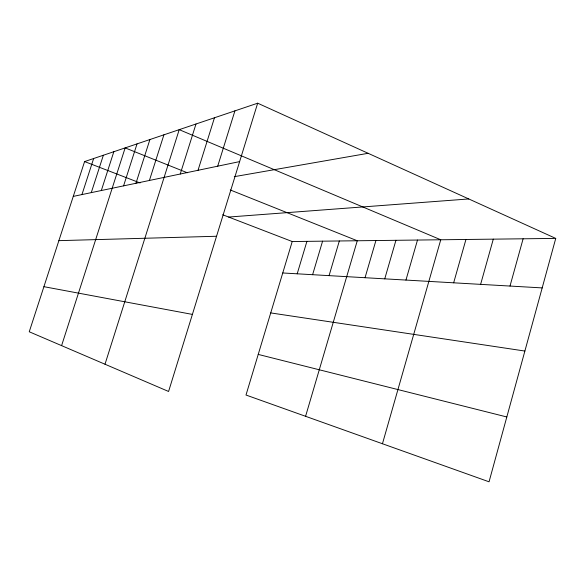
<?xml version="1.0" encoding="UTF-8"?>
<svg xmlns="http://www.w3.org/2000/svg" width="585" height="585" viewBox="0 0 585 585"><rect width="100%" height="100%" fill="white"/><g stroke="black" fill="none" stroke-linecap="round" stroke-linejoin="round"><path stroke-width="0.88" d="M555.75 238.409L489.053 481.806L246 395.029L292.215 241.532L555.75 238.409L257.671 103.194L84.591 161.577L29.25 331.775L168.582 391.475L257.671 103.194M510.003 286.058L523.114 238.797M480.614 284.361L493.294 239.148M453.66 282.811L465.938 239.47M382.451 443.744L440.754 239.77L179.215 129.658L105 364.236M405.953 280.069L417.493 240.047M384.747 278.848L395.935 240.303M365.04 277.714L375.914 240.537M305.582 416.301L357.267 240.757L230.271 189.957M329.07 275.637L339.337 240.969M312.609 274.694L322.591 241.174M297.195 273.809L306.92 241.356M217.708 166.184L234.914 110.872M198.023 170.301L214.468 117.768M180.246 174.016L195.99 124.005M149.409 180.465L163.91 134.821M135.947 183.28L149.899 139.552M61.593 345.633L125.146 147.895L187.31 172.765M123.574 185.869L137.022 143.895M91.275 192.626L103.362 155.244M101.322 190.527L113.834 151.712M81.951 194.578L93.644 158.528M73.271 196.392L239.623 161.599M234.292 176.663L368.126 153.299M228.64 217.05L468.76 198.951M58.88 240.654L216.552 236.26M282.745 272.976L542.185 287.908M270.723 312.916L524.884 351.051M43.912 286.679L192.399 314.408M258.226 354.415L506.822 416.973M84.591 161.577L140.071 182.944M222.702 214.761L292.215 241.532"/></g></svg>
